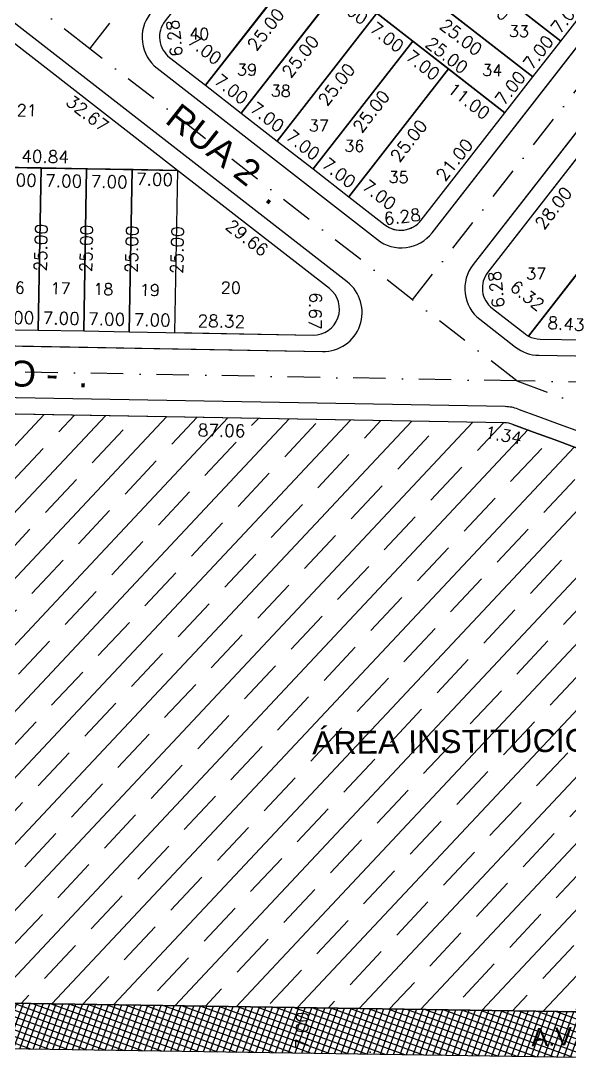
# Model space of a CAD drawing. Header units: millimetres. Extents: x -4430026 to 4783824, y 584 to 9593110.
# Drawn here: x 2435.4 to 2520, y 635.6 to 797.5 of the extents above; entities that cross this region are included whole.
import ezdxf
from ezdxf.enums import TextEntityAlignment as Align

# ---------------------------------------------------------------- set-up
doc = ezdxf.new("R2010")
doc.units = ezdxf.units.MM
doc.linetypes.add('CONTINUO', pattern=[0])
doc.linetypes.add('DASHDOT', pattern=[1, 0.5, -0.25, 0, -0.25])
for name, color, linetype in [('Bra-Rua Calçadas', 1, 'Continuous'), ('Calçada', 1, 'Continuous'), ('Cota', 8, 'Continuous'), ('Cota Curvas', 2, 'Continuous'), ('EIXO DAS VIAS', 252, 'DASHDOT'), ('Lotes', 2, 'Continuous'), ('Nomes de Ruas', 3, 'Continuous'), ('Numero de lotes', 5, 'Continuous'), ('TEXTO', 2, 'Continuous'), ('TXT A.VERDES', 7, 'Continuous'), ('ÁREA INSTITUCIONAL', 12, 'Continuous'), ('Área Verde Alameda etc.', 92, 'Continuous')]:
    doc.layers.add(name, color=color, linetype=linetype)
doc.styles.add('arcad1', font='romans.shx')
doc.styles.add('ARIAL', font='arial.ttf', dxfattribs={"height": 0.25})
doc.styles.add('ROMANS', font='romans.shx')
doc.dimstyles.new('BOLA100', dxfattribs={"dimscale": 0, "dimtxt": 1.9, "dimasz": 0.18, "dimexe": 0.18, "dimexo": 0.063, "dimgap": 0, "dimtad": 1, "dimzin": 4, "dimdsep": 46, "dimtxsty": 'ROMANS', "dimcen": 0.09, "dimse1": 1, "dimse2": 1, "dimsd1": 1, "dimsd2": 1, "dimclrt": 256, "dimaunit": 1, "dimadec": 4, "dimazin": 0, "dimtfac": 1.2, "dimtix": 1, "dimtmove": 2, "dimatfit": 3, "dimfxl": 1, "dimtvp": 2, "dimtolj": 1, "dimtzin": 4, "dimarcsym": 0})

# ---------------------------------------------------------------- blocks, each defined once
blk = doc.blocks.new('*D842')
at = {"layer": 'DEFPOINTS', "color": 0}
for p in [(2524.5, 780.89), (2526.76, 779.13), (2507.3, 758.79)]:
    blk.add_point(p, dxfattribs=at)
at = {"layer": 'Cota', "insert": (2517.41, 768.66), "char_height": 1.9, "attachment_point": 5, "rotation": 52.0936, "style": 'ROMANS'}
blk.add_mtext('\\A1;28.00', dxfattribs=at)
blk = doc.blocks.new('*D843')
at = {"layer": 'DEFPOINTS', "color": 0}
for p in [(2533.18, 774.13), (2535.34, 772.44), (2513.56, 748.93)]:
    blk.add_point(p, dxfattribs=at)
at = {"layer": 'Cota', "insert": (2524.78, 760.43), "char_height": 1.9, "attachment_point": 5, "rotation": 52.0936, "style": 'ROMANS'}
blk.add_mtext('\\A1;31.94', dxfattribs=at)
blk = doc.blocks.new('*D937')
at = {"layer": 'DEFPOINTS', "color": 0}
for p in [(2479.17, 807.31), (2481.54, 805.47), (2463.81, 787.58)]:
    blk.add_point(p, dxfattribs=at)
at = {"layer": 'Cota', "insert": (2473.11, 796.19), "char_height": 1.9, "attachment_point": 5, "rotation": 52.0936, "style": 'ROMANS'}
blk.add_mtext('\\A1;25.00', dxfattribs=at)
blk = doc.blocks.new('*D938')
at = {"layer": 'DEFPOINTS', "color": 0}
for p in [(2484.69, 803.01), (2486.87, 801.31), (2469.34, 783.28)]:
    blk.add_point(p, dxfattribs=at)
at = {"layer": 'Cota', "insert": (2478.44, 792.03), "char_height": 1.9, "attachment_point": 5, "rotation": 52.0936, "style": 'ROMANS'}
blk.add_mtext('\\A1;25.00', dxfattribs=at)
blk = doc.blocks.new('*D939')
at = {"layer": 'DEFPOINTS', "color": 0}
for p in [(2490.22, 798.71), (2492.44, 796.98), (2474.86, 778.98)]:
    blk.add_point(p, dxfattribs=at)
at = {"layer": 'Cota', "insert": (2484.01, 787.7), "char_height": 1.9, "attachment_point": 5, "rotation": 52.0936, "style": 'ROMANS'}
blk.add_mtext('\\A1;25.00', dxfattribs=at)
blk = doc.blocks.new('*D940')
at = {"layer": 'DEFPOINTS', "color": 0}
for p in [(2495.74, 794.41), (2497.77, 792.82), (2480.38, 774.68)]:
    blk.add_point(p, dxfattribs=at)
at = {"layer": 'Cota', "insert": (2489.35, 783.55), "char_height": 1.9, "attachment_point": 5, "rotation": 52.0936, "style": 'ROMANS'}
blk.add_mtext('\\A1;25.00', dxfattribs=at)
blk = doc.blocks.new('*D941')
at = {"layer": 'DEFPOINTS', "color": 0}
for p in [(2501.26, 790.11), (2503.57, 788.31), (2485.9, 770.38)]:
    blk.add_point(p, dxfattribs=at)
at = {"layer": 'Cota', "insert": (2495.14, 779.03), "char_height": 1.9, "attachment_point": 5, "rotation": 52.0936, "style": 'ROMANS'}
blk.add_mtext('\\A1;25.00', dxfattribs=at)
blk = doc.blocks.new('*D942')
at = {"layer": 'DEFPOINTS', "color": 0}
for p in [(2509.37, 783.79), (2509.94, 783.35), (2497.04, 766.78)]:
    blk.add_point(p, dxfattribs=at)
at = {"layer": 'Cota', "insert": (2502.17, 776.09), "char_height": 1.9, "attachment_point": 5, "rotation": 52.0936, "style": 'ROMANS'}
blk.add_mtext('\\A1;21.00', dxfattribs=at)
blk = doc.blocks.new('*D979')
at = {"layer": 'DEFPOINTS', "color": 0}
for p in [(2513.67, 789.32), (2514.24, 788.87), (2509.94, 783.35)]:
    blk.add_point(p, dxfattribs=at)
at = {"layer": 'Cota', "insert": (2510.77, 787.14), "char_height": 1.9, "attachment_point": 5, "rotation": 52.0936, "style": 'ROMANS'}
blk.add_mtext('\\A1;7.00', dxfattribs=at)
blk = doc.blocks.new('*D980')
at = {"layer": 'DEFPOINTS', "color": 0}
for p in [(2517.97, 794.84), (2518.54, 794.4), (2514.24, 788.87)]:
    blk.add_point(p, dxfattribs=at)
at = {"layer": 'Cota', "insert": (2515.07, 792.66), "char_height": 1.9, "attachment_point": 5, "rotation": 52.0936, "style": 'ROMANS'}
blk.add_mtext('\\A1;7.00', dxfattribs=at)
blk = doc.blocks.new('*D981')
at = {"layer": 'DEFPOINTS', "color": 0}
for p in [(2522.28, 800.36), (2522.85, 799.92), (2518.54, 794.4)]:
    blk.add_point(p, dxfattribs=at)
at = {"layer": 'Cota', "insert": (2519.38, 798.18), "char_height": 1.9, "attachment_point": 5, "rotation": 52.0936, "style": 'ROMANS'}
blk.add_mtext('\\A1;7.00', dxfattribs=at)
blk = doc.blocks.new('*D1184')
at = {"layer": 'DEFPOINTS', "color": 0}
for p in [(2433.73, 794.53), (2435.87, 792.86), (2418.67, 775.19)]:
    blk.add_point(p, dxfattribs=at)
at = {"layer": 'Cota', "insert": (2427.59, 783.78), "char_height": 1.9, "attachment_point": 5, "rotation": 52.0936, "style": 'ROMANS'}
blk.add_mtext('\\A1;24.51', dxfattribs=at)
blk = doc.blocks.new('*D1188')
at = {"layer": 'DEFPOINTS', "color": 0}
for p in [(2459.52, 775.28), (2418.67, 775.19), (2459.51, 774.46)]:
    blk.add_point(p, dxfattribs=at)
at = {"layer": 'Cota', "insert": (2439.12, 776.6), "char_height": 1.9, "attachment_point": 5, "rotation": 358.9754, "style": 'ROMANS'}
blk.add_mtext('\\A1;40.84', dxfattribs=at)
blk = doc.blocks.new('*D2959')
at = {"layer": 'DEFPOINTS', "color": 0}
for p in [(2433.73, 794.53), (2459.51, 774.46), (2457.94, 772.45)]:
    blk.add_point(p, dxfattribs=at)
at = {"layer": 'Cota', "insert": (2445.64, 783.23), "char_height": 1.9, "attachment_point": 5, "rotation": 322.0936, "style": 'ROMANS'}
blk.add_mtext('\\A1;32.67', dxfattribs=at)
blk = doc.blocks.new('*D2960')
at = {"layer": 'DEFPOINTS', "color": 0}
for p in [(2459.51, 774.46), (2482.91, 756.24), (2481.34, 754.22)]:
    blk.add_point(p, dxfattribs=at)
at = {"layer": 'Cota', "insert": (2470.23, 764.08), "char_height": 1.9, "attachment_point": 5, "rotation": 322.0936, "style": 'ROMANS'}
blk.add_mtext('\\A1;29.66', dxfattribs=at)
blk = doc.blocks.new('*D3673')
at = {"layer": 'DEFPOINTS', "color": 0}
for p in [(2463.81, 787.58), (2469.98, 784.11), (2469.34, 783.28)]:
    blk.add_point(p, dxfattribs=at)
at = {"layer": 'Cota', "insert": (2467.8, 787), "char_height": 1.9, "attachment_point": 5, "rotation": 322.0936, "style": 'ROMANS'}
blk.add_mtext('\\A1;7.00', dxfattribs=at)
blk = doc.blocks.new('*D3674')
at = {"layer": 'DEFPOINTS', "color": 0}
for p in [(2469.34, 783.28), (2474.86, 778.98), (2475.5, 779.8)]:
    blk.add_point(p, dxfattribs=at)
at = {"layer": 'Cota', "insert": (2473.32, 782.7), "char_height": 1.9, "attachment_point": 5, "rotation": 322.0936, "style": 'ROMANS'}
blk.add_mtext('\\A1;7.00', dxfattribs=at)
blk = doc.blocks.new('*D3675')
at = {"layer": 'DEFPOINTS', "color": 0}
for p in [(2474.86, 778.98), (2481.02, 775.5), (2480.38, 774.68)]:
    blk.add_point(p, dxfattribs=at)
at = {"layer": 'Cota', "insert": (2478.84, 778.4), "char_height": 1.9, "attachment_point": 5, "rotation": 322.0936, "style": 'ROMANS'}
blk.add_mtext('\\A1;7.00', dxfattribs=at)
blk = doc.blocks.new('*D3676')
at = {"layer": 'DEFPOINTS', "color": 0}
for p in [(2480.38, 774.68), (2486.54, 771.2), (2485.9, 770.38)]:
    blk.add_point(p, dxfattribs=at)
at = {"layer": 'Cota', "insert": (2484.37, 774.1), "char_height": 1.9, "attachment_point": 5, "rotation": 322.0936, "style": 'ROMANS'}
blk.add_mtext('\\A1;7.00', dxfattribs=at)
blk = doc.blocks.new('*D3679')
at = {"layer": 'DEFPOINTS', "color": 0}
for p in [(2484.69, 803.01), (2490.22, 798.71), (2488.42, 796.4)]:
    blk.add_point(p, dxfattribs=at)
at = {"layer": 'Cota', "insert": (2486.24, 799.3), "char_height": 1.9, "attachment_point": 5, "rotation": 322.0936, "style": 'ROMANS'}
blk.add_mtext('\\A1;7.00', dxfattribs=at)
blk = doc.blocks.new('*D3680')
at = {"layer": 'DEFPOINTS', "color": 0}
for p in [(2490.22, 798.71), (2495.74, 794.41), (2493.94, 792.1)]:
    blk.add_point(p, dxfattribs=at)
at = {"layer": 'Cota', "insert": (2491.77, 795), "char_height": 1.9, "attachment_point": 5, "rotation": 322.0936, "style": 'ROMANS'}
blk.add_mtext('\\A1;7.00', dxfattribs=at)
blk = doc.blocks.new('*D3681')
at = {"layer": 'DEFPOINTS', "color": 0}
for p in [(2495.74, 794.41), (2501.26, 790.11), (2499.47, 787.8)]:
    blk.add_point(p, dxfattribs=at)
at = {"layer": 'Cota', "insert": (2497.29, 790.7), "char_height": 1.9, "attachment_point": 5, "rotation": 322.0936, "style": 'ROMANS'}
blk.add_mtext('\\A1;7.00', dxfattribs=at)
blk = doc.blocks.new('*D3682')
at = {"layer": 'DEFPOINTS', "color": 0}
for p in [(2501.26, 790.11), (2509.94, 783.35), (2508.15, 781.04)]:
    blk.add_point(p, dxfattribs=at)
at = {"layer": 'Cota', "insert": (2504.39, 785.17), "char_height": 1.9, "attachment_point": 5, "rotation": 322.0936, "style": 'ROMANS'}
blk.add_mtext('\\A1;11.00', dxfattribs=at)
blk = doc.blocks.new('*D3684')
at = {"layer": 'DEFPOINTS', "color": 0}
for p in [(2490.22, 798.71), (2510.28, 783.78), (2509.94, 783.35)]:
    blk.add_point(p, dxfattribs=at)
at = {"layer": 'Cota', "insert": (2501, 792.21), "char_height": 1.9, "attachment_point": 5, "rotation": 322.0936, "style": 'ROMANS'}
blk.add_mtext('\\A1;25.00', dxfattribs=at)
blk = doc.blocks.new('*D3686')
at = {"layer": 'DEFPOINTS', "color": 0}
for p in [(2494.52, 804.23), (2514.24, 788.87), (2512.45, 786.57)]:
    blk.add_point(p, dxfattribs=at)
at = {"layer": 'Cota', "insert": (2503.18, 795), "char_height": 1.9, "attachment_point": 5, "rotation": 322.0936, "style": 'ROMANS'}
blk.add_mtext('\\A1;25.00', dxfattribs=at)
blk = doc.blocks.new('*D3691')
at = {"layer": 'DEFPOINTS', "color": 0}
for p in [(2498.82, 809.75), (2518.54, 794.4), (2516.66, 791.97)]:
    blk.add_point(p, dxfattribs=at)
at = {"layer": 'Cota', "insert": (2507.38, 800.4), "char_height": 1.9, "attachment_point": 5, "rotation": 322.0936, "style": 'ROMANS'}
blk.add_mtext('\\A1;25.00', dxfattribs=at)
blk = doc.blocks.new('*D3801')
at = {"layer": 'DEFPOINTS', "color": 0}
for p in [(2523.49, 749.57), (2514.95, 748.32), (2523.36, 747.73)]:
    blk.add_point(p, dxfattribs=at)
at = {"layer": 'Cota', "insert": (2519.35, 750.81), "char_height": 1.9, "attachment_point": 5, "rotation": 356.0035, "style": 'ROMANS'}
blk.add_mtext('\\A1;8.43', dxfattribs=at)
blk = doc.blocks.new('*D7185')
at = {"layer": 'DEFPOINTS', "color": 0}
for p in [(2431.51, 774.96, 51.85), (2438.51, 774.83, 51.85), (2438.46, 771.95)]:
    blk.add_point(p, dxfattribs=at)
at = {"layer": 'Cota', "insert": (2434.98, 772.97), "char_height": 1.9, "attachment_point": 5, "rotation": 358.9754, "style": 'ROMANS'}
blk.add_mtext('\\A1;7.00', dxfattribs=at)
blk = doc.blocks.new('*D7186')
at = {"layer": 'DEFPOINTS', "color": 0}
for p in [(2438.51, 774.83, 51.85), (2445.51, 774.71, 51.85), (2445.46, 771.83)]:
    blk.add_point(p, dxfattribs=at)
at = {"layer": 'Cota', "insert": (2441.98, 772.84), "char_height": 1.9, "attachment_point": 5, "rotation": 358.9754, "style": 'ROMANS'}
blk.add_mtext('\\A1;7.00', dxfattribs=at)
blk = doc.blocks.new('*D7201')
at = {"layer": 'DEFPOINTS', "color": 0}
for p in [(2431.07, 749.96, 51.85), (2438.07, 749.84, 51.85), (2438.08, 750.78)]:
    blk.add_point(p, dxfattribs=at)
at = {"layer": 'Cota', "insert": (2434.6, 751.79), "char_height": 1.9, "attachment_point": 5, "rotation": 358.9751, "style": 'ROMANS'}
blk.add_mtext('\\A1;7.00', dxfattribs=at)
blk = doc.blocks.new('*D7202')
at = {"layer": 'DEFPOINTS', "color": 0}
for p in [(2438.07, 749.84, 51.85), (2445.06, 749.71, 51.85), (2445.08, 750.65)]:
    blk.add_point(p, dxfattribs=at)
at = {"layer": 'Cota', "insert": (2441.6, 751.67), "char_height": 1.9, "attachment_point": 5, "rotation": 358.9751, "style": 'ROMANS'}
blk.add_mtext('\\A1;7.00', dxfattribs=at)
blk = doc.blocks.new('*D7203')
at = {"layer": 'DEFPOINTS', "color": 0}
for p in [(2445.06, 749.71, 51.85), (2452.06, 749.59, 51.85), (2452.08, 750.53)]:
    blk.add_point(p, dxfattribs=at)
at = {"layer": 'Cota', "insert": (2448.6, 751.54), "char_height": 1.9, "attachment_point": 5, "rotation": 358.9751, "style": 'ROMANS'}
blk.add_mtext('\\A1;7.00', dxfattribs=at)
blk = doc.blocks.new('*D7204')
at = {"layer": 'DEFPOINTS', "color": 0}
for p in [(2452.06, 749.59, 51.85), (2480.4, 750.02), (2480.38, 749.08, 51.85)]:
    blk.add_point(p, dxfattribs=at)
at = {"layer": 'Cota', "insert": (2466.26, 751.22), "char_height": 1.9, "attachment_point": 5, "rotation": 358.9751, "style": 'ROMANS'}
blk.add_mtext('\\A1;28.32', dxfattribs=at)
blk = doc.blocks.new('*D7215')
at = {"layer": 'DEFPOINTS', "color": 0}
for p in [(2437.19, 775.08, 51.85), (2439.71, 775.02), (2436.6, 750.09, 51.85)]:
    blk.add_point(p, dxfattribs=at)
at = {"layer": 'Cota', "insert": (2438.46, 762.55), "char_height": 1.9, "attachment_point": 5, "rotation": 88.6361, "style": 'ROMANS'}
blk.add_mtext('\\A1;25.00', dxfattribs=at)
blk = doc.blocks.new('*D7216')
at = {"layer": 'DEFPOINTS', "color": 0}
for p in [(2444.19, 774.96, 51.85), (2446.71, 774.9), (2443.6, 749.96, 51.85)]:
    blk.add_point(p, dxfattribs=at)
at = {"layer": 'Cota', "insert": (2445.46, 762.42), "char_height": 1.9, "attachment_point": 5, "rotation": 88.6361, "style": 'ROMANS'}
blk.add_mtext('\\A1;25.00', dxfattribs=at)
blk = doc.blocks.new('*D7217')
at = {"layer": 'DEFPOINTS', "color": 0}
for p in [(2451.19, 774.83, 51.85), (2453.71, 774.77), (2450.59, 749.84, 51.85)]:
    blk.add_point(p, dxfattribs=at)
at = {"layer": 'Cota', "insert": (2452.46, 762.3), "char_height": 1.9, "attachment_point": 5, "rotation": 88.6361, "style": 'ROMANS'}
blk.add_mtext('\\A1;25.00', dxfattribs=at)
blk = doc.blocks.new('*D7218')
at = {"layer": 'DEFPOINTS', "color": 0}
for p in [(2452.06, 749.59, 51.85), (2459.06, 749.46, 51.85), (2459.08, 750.4)]:
    blk.add_point(p, dxfattribs=at)
at = {"layer": 'Cota', "insert": (2455.6, 751.42), "char_height": 1.9, "attachment_point": 5, "rotation": 358.9751, "style": 'ROMANS'}
blk.add_mtext('\\A1;7.00', dxfattribs=at)
blk = doc.blocks.new('*D7219')
at = {"layer": 'DEFPOINTS', "color": 0}
for p in [(2458.19, 774.71, 51.85), (2460.71, 774.65), (2457.59, 749.71, 51.85)]:
    blk.add_point(p, dxfattribs=at)
at = {"layer": 'Cota', "insert": (2459.46, 762.17), "char_height": 1.9, "attachment_point": 5, "rotation": 88.6361, "style": 'ROMANS'}
blk.add_mtext('\\A1;25.00', dxfattribs=at)
blk = doc.blocks.new('*D7314')
at = {"layer": 'DEFPOINTS', "color": 0}
for p in [(2452.49, 774.24), (2459.49, 774.11), (2459.45, 772.07)]:
    blk.add_point(p, dxfattribs=at)
at = {"layer": 'Cota', "insert": (2455.97, 773.08), "char_height": 1.9, "attachment_point": 5, "rotation": 358.9754, "style": 'ROMANS'}
blk.add_mtext('\\A1;7.00', dxfattribs=at)
blk = doc.blocks.new('*D7324')
at = {"layer": 'DEFPOINTS', "color": 0}
for p in [(2445.51, 774.71, 51.85), (2452.51, 774.58), (2452.46, 771.7)]:
    blk.add_point(p, dxfattribs=at)
at = {"layer": 'Cota', "insert": (2448.98, 772.72), "char_height": 1.9, "attachment_point": 5, "rotation": 358.9754, "style": 'ROMANS'}
blk.add_mtext('\\A1;7.00', dxfattribs=at)
blk = doc.blocks.new('*D7355')
at = {"layer": 'DEFPOINTS', "color": 0}
for p in [(2459.72, 793.68), (2465.88, 790.2), (2465.24, 789.38)]:
    blk.add_point(p, dxfattribs=at)
at = {"layer": 'Cota', "insert": (2463.7, 793.1), "char_height": 1.9, "attachment_point": 5, "rotation": 322.0936, "style": 'ROMANS'}
blk.add_mtext('\\A1;7.00', dxfattribs=at)
blk = doc.blocks.new('*D7356')
at = {"layer": 'DEFPOINTS', "color": 0}
for p in [(2486.58, 771.29), (2492.75, 767.81), (2492.11, 766.99)]:
    blk.add_point(p, dxfattribs=at)
at = {"layer": 'Cota', "insert": (2490.57, 770.71), "char_height": 1.9, "attachment_point": 5, "rotation": 322.0936, "style": 'ROMANS'}
blk.add_mtext('\\A1;7.00', dxfattribs=at)
blk = doc.blocks.new('*D7357')
at = {"layer": 'DEFPOINTS', "color": 0}
for p in [(2509.45, 755.29), (2514.43, 751.41), (2515.27, 752.48)]:
    blk.add_point(p, dxfattribs=at)
at = {"layer": 'Cota', "insert": (2513.36, 755.17), "char_height": 1.9, "attachment_point": 5, "rotation": 322.0936, "style": 'ROMANS'}
blk.add_mtext('\\A1;6.32', dxfattribs=at)
blk = doc.blocks.new('*D7425')
at = {"layer": 'DEFPOINTS', "color": 0}
for p in [(2422.8, 737.11), (2509.85, 735.55), (2509.79, 732.64)]:
    blk.add_point(p, dxfattribs=at)
at = {"layer": 'Cota', "insert": (2466.29, 734.37), "char_height": 1.9, "attachment_point": 5, "rotation": 358.9754, "style": 'ROMANS'}
blk.add_mtext('\\A1;87.06', dxfattribs=at)
blk = doc.blocks.new('*D7579')
at = {"layer": 'DEFPOINTS', "color": 0}
for p in [(2479.82, 645.39), (2479.6, 638.39), (2479.72, 638.39)]:
    blk.add_point(p, dxfattribs=at)
at = {"layer": 'Cota', "insert": (2478.7, 641.91), "char_height": 1.9, "attachment_point": 5, "rotation": 89.1342, "style": 'ROMANS'}
blk.add_mtext('\\A1;7.00', dxfattribs=at)

msp = doc.modelspace()

# ---------------------------------------------------------------- hatches: boundary and pattern name
at = {"layer": 'ÁREA INSTITUCIONAL'}
h = msp.add_hatch(dxfattribs=at)
h.set_pattern_fill('ACET-2D-JIS_STN_1E', color=256, scale=7, angle=26.15882, style=0)
h.set_pattern_definition([(46.85580411, (3652445.661, -8876539.757), (-5.1074450476, 4.7868575377), []), (46.85580411, (3652450.5935, -8876539.597), (-5.1074450476, 4.7868575377), [7, -3.5])])
edge = h.paths.add_edge_path()
edge.add_arc((2509.775, 731.553), 4, 69.72913, 88.97539)
edge.add_line((2509.847, 735.552), (2422.801, 737.109))
edge.add_arc((2422.738, 733.609), 3.5, 88.97539, 178.97539)
edge.add_line((2419.239, 733.672), (2418.01, 664.963))
edge.add_arc((2421.509, 664.9), 3.5, 178.9754, 249.12565)
edge.add_arc((2416.257, 650.85), 11.5, 68.96273, 69.6207, ccw=False)
edge.add_arc((2416.257, 650.85), 11.5, -23.9013, 68.96273, ccw=False)
edge.add_line((2426.771, 646.19), (2649.925, 642.818))
edge.add_line((2649.925, 642.818), (2661.46, 642.644))
edge.add_line((2661.46, 642.644), (2689.188, 642.69))
edge.add_line((2689.188, 642.69), (2718.863, 642.739))
edge.add_line((2718.863, 642.739), (2718.77, 677.009))
edge.add_arc((2975.343, 1989.566), 1337.399, 249.691278, 258.93951, ccw=False)
at = {"layer": 'Área Verde Alameda etc.'}
h = msp.add_hatch(dxfattribs=at)
h.set_pattern_fill('ANSI37', color=256, scale=0.3, angle=24.82082, style=0)
h.set_pattern_definition([(69.82082076, (-350710.31295, -9590084.73025), (-0.894034063135, 0.32857167248), []), (159.82082076, (-350710.31295, -9590084.73025), (-0.32857167248, -0.894034063135), [])])
edge = h.paths.add_edge_path()
edge.add_line((2718.863, 642.739), (2689.188, 642.69))
edge.add_line((2689.188, 642.69), (2661.46, 642.644))
edge.add_line((2661.46, 642.644), (2649.925, 642.818))
edge.add_line((2649.925, 642.818), (2426.771, 646.19))
edge.add_arc((2416.257, 650.85), 11.5, 269.29293, 336.09873, ccw=False)
edge.add_line((2416.115, 639.351), (2649.819, 635.819))
edge.add_line((2649.819, 635.819), (2661.413, 635.643))
edge.add_line((2661.413, 635.643), (2689.2, 635.69))
edge.add_line((2689.2, 635.69), (2718.882, 635.739))
edge.add_line((2718.882, 635.739), (2718.863, 642.739))

# ---------------------------------------------------------------- linework, layer by layer
msp.add_point((2489.197, 638.565, 108.252))
at = {"layer": 'Bra-Rua Calçadas'}
msp.add_lwpolyline([(2718.863, 642.739), (2689.188, 642.69), (2661.46, 642.644), (2649.925, 642.818), (2426.771, 646.19, -0.300042), (2416.115, 639.351), (2649.819, 635.819), (2661.413, 635.643), (2689.2, 635.69), (2718.882, 635.739)], format="xyb", close=True, dxfattribs=at)
msp.add_lwpolyline([(2718.863, 642.739), (2689.188, 642.69), (2661.46, 642.644), (2649.925, 642.818), (2426.771, 646.19, -0.300042), (2416.115, 639.351), (2649.819, 635.819), (2661.413, 635.643), (2689.2, 635.69), (2718.882, 635.739)], format="xyb", close=True, dxfattribs=at)
at = {"layer": 'Calçada', "lineweight": -3}
for p, q in [((2498.707, 764.849), (2651.071, 960.525)), ((2498.707, 764.849), (2651.071, 960.525)), ((2657.384, 955.61), (2505.019, 759.934)), ((2657.384, 955.61), (2505.019, 759.934)), ((2348.927, 748.932), (2481.837, 746.555)), ((2348.927, 748.932), (2481.837, 746.555)), ((2509.976, 738.05), (2422.845, 739.608)), ((2509.847, 735.552), (2422.801, 737.109))]:
    msp.add_line(p, q, dxfattribs=at)
for points in [[(2651.071, 960.525, 0.4142136), (2650.024, 968.945), (2618.463, 993.52, 0.0057698), (2615.964, 995.42, 0.4074699), (2607.654, 994.288), (2455.311, 798.64, 0.4142136), (2456.359, 790.219), (2490.286, 763.801, 0.4142136), (2498.707, 764.849)], [(2651.071, 960.525, 0.4142136), (2650.024, 968.945), (2618.463, 993.52, 0.0057698), (2615.964, 995.42, 0.4074699), (2607.654, 994.288), (2455.311, 798.64, 0.4142136), (2456.359, 790.219), (2490.286, 763.801, 0.4142136), (2498.707, 764.849)], [(2699.732, 930.24), (2665.804, 956.658, 0.4142136), (2657.384, 955.61), (2505.019, 759.934, 0.4142136), (2506.067, 751.514), (2511.577, 747.224, 0.162331), (2515.155, 745.959), (2560.176, 745.153, 0.2360131), (2565.018, 747.466), (2700.779, 921.819, 0.4142136)], [(2699.732, 930.24), (2665.804, 956.658, 0.4142136), (2657.384, 955.61), (2505.019, 759.934, 0.4142136), (2506.067, 751.514), (2511.577, 747.224, 0.162331), (2515.155, 745.959), (2560.176, 745.153, 0.2360131), (2565.018, 747.466), (2700.779, 921.819, 0.4142136)], [(2401.736, 822.613, 0.4142136), (2393.315, 821.565), (2344.3, 758.617, 0.6181059), (2348.927, 748.932), (2481.837, 746.555, 0.7206802), (2485.63, 757.288)], [(2401.736, 822.613, 0.4142136), (2393.315, 821.565), (2344.3, 758.617, 0.6181059), (2348.927, 748.932), (2481.837, 746.555, 0.7206802), (2485.63, 757.288)], [(2511.161, 735.305, 0.0841757), (2509.847, 735.552), (2422.801, 737.109, 0.4142136), (2419.239, 733.672), (2418.01, 664.963, 0.3160197), (2420.262, 661.63, -0.002871), (2420.386, 661.583, -0.4289313), (2426.771, 646.19), (2649.925, 642.818), (2661.46, 642.644), (2689.188, 642.69), (2718.863, 642.739), (2718.77, 677.009, -0.0403749)]]:
    msp.add_lwpolyline(points, format="xyb", close=True, dxfattribs=at)
for centre, radius, start, end in [((2509.869, 732.051), 6, 69.68776, 88.9754), ((2975.343, 1989.566), 1334.899, 249.687761, 258.918229), ((2509.775, 731.553), 4, 69.69139, 88.9754), ((2975.343, 1989.566), 1337.399, 249.691391, 258.93951)]:
    msp.add_arc(centre, radius, start, end, dxfattribs=at)
at = {"layer": 'EIXO DAS VIAS', "ltscale": 10}
for p, q in [((2446.011, 793.207, 103.708), (2610.292, 1004.186, 103.708)), ((2495.719, 754.502, 103.708), (2660.371, 965.958, 103.708)), ((2446.011, 793.207, 103.708), (2396.303, 831.913, 103.708)), ((2495.719, 754.502, 103.708), (2446.011, 793.207, 103.708)), ((2511.75, 742.019, 103.708), (2495.719, 754.502, 103.708))]:
    msp.add_line(p, q, dxfattribs=at)
at = {"layer": 'EIXO DAS VIAS', "ltscale": 10, "elevation": 103.708}
for points in [[(2511.75, 742.019), (2412.918, 743.787)], [(2565.103, 741.065), (2511.75, 742.019)]]:
    msp.add_lwpolyline(points, dxfattribs=at)
at = {"layer": 'EIXO DAS VIAS', "ltscale": 10}
msp.add_arc((2975.343, 1989.566, 51.854), 1330.899, 249.614741, 258.88401, dxfattribs=at)
at = {"layer": 'Lotes', "lineweight": -3}
for p, q in [((2474.859, 778.983), (2627.838, 975.448)), ((2518.544, 794.395), (2479.094, 825.114)), ((2514.244, 788.872), (2474.793, 819.591)), ((2509.943, 783.349), (2470.492, 814.068)), ((2479.172, 807.31), (2463.812, 787.584)), ((2484.695, 803.009), (2469.335, 783.284)), ((2439.256, 790.229), (2433.733, 794.529)), ((2495.741, 794.408), (2480.382, 774.682)), ((2459.51, 774.458), (2439.256, 790.229)), ((2459.51, 774.458), (2439.256, 790.229)), ((2501.264, 790.107), (2485.905, 770.382)), ((2427.423, 775.032), (2459.51, 774.458)), ((2427.423, 775.032), (2459.51, 774.458)), ((2438.661, 774.831), (2431.662, 774.956)), ((2438.066, 749.838), (2438.513, 774.834)), ((2438.513, 774.834), (2438.066, 749.838)), ((2445.66, 774.706), (2438.661, 774.831)), ((2445.065, 749.713), (2445.512, 774.709)), ((2445.512, 774.709), (2445.065, 749.713)), ((2452.659, 774.581), (2445.66, 774.706)), ((2452.064, 749.587), (2452.511, 774.583)), ((2452.511, 774.583), (2452.064, 749.587)), ((2459.51, 774.458), (2452.659, 774.581)), ((2482.911, 756.236), (2459.51, 774.458)), ((2513.556, 748.925), (2533.18, 774.127))]:
    msp.add_line(p, q, dxfattribs=at)
at = {"layer": 'Lotes', "linetype": 'CONTINUO', "lineweight": -3}
for p, q in [((2518.544, 794.395), (2498.819, 809.755)), ((2498.819, 809.755), (2518.544, 794.395)), ((2479.172, 807.31), (2463.812, 787.584)), ((2463.812, 787.584), (2479.172, 807.31)), ((2484.695, 803.009), (2469.335, 783.284)), ((2469.335, 783.284), (2484.695, 803.009)), ((2514.244, 788.872), (2494.518, 804.231)), ((2494.518, 804.231), (2514.244, 788.872)), ((2518.544, 794.395), (2522.845, 799.918)), ((2490.218, 798.708), (2474.859, 778.983)), ((2474.859, 778.983), (2490.218, 798.708)), ((2495.741, 794.408), (2490.218, 798.708)), ((2490.218, 798.708), (2509.943, 783.349)), ((2495.741, 794.408), (2480.382, 774.682)), ((2480.382, 774.682), (2495.741, 794.408)), ((2501.264, 790.107), (2495.741, 794.408)), ((2514.244, 788.872), (2518.544, 794.395)), ((2458.289, 791.885), (2463.812, 787.584)), ((2501.264, 790.107), (2485.905, 770.382)), ((2485.905, 770.382), (2501.264, 790.107)), ((2509.943, 783.349), (2501.264, 790.107)), ((2509.943, 783.349), (2514.244, 788.872)), ((2463.812, 787.584), (2469.335, 783.284)), ((2469.335, 783.284), (2474.859, 778.983)), ((2497.041, 766.78), (2509.943, 783.349)), ((2524.501, 780.885), (2507.299, 758.793)), ((2474.859, 778.983), (2480.382, 774.682)), ((2361.173, 776.217), (2459.51, 774.458)), ((2438.066, 749.838), (2438.513, 774.834)), ((2445.065, 749.713), (2445.512, 774.709)), ((2452.064, 749.587), (2452.511, 774.583)), ((2480.382, 774.682), (2485.905, 770.382)), ((2533.18, 774.127), (2513.556, 748.925)), ((2513.556, 748.925), (2533.18, 774.127)), ((2485.905, 770.382), (2491.428, 766.081)), ((2507.997, 753.179), (2512.981, 749.299)), ((2515.367, 748.455), (2521.97, 748.337))]:
    msp.add_line(p, q, dxfattribs=at)
at = {"layer": 'Lotes'}
for points in [[(2503.12, 815.278), (2498.819, 809.755), (2518.544, 794.395), (2522.845, 799.918)], [(2498.819, 809.755), (2494.518, 804.231), (2514.244, 788.872), (2518.544, 794.395)], [(2479.172, 807.31), (2463.812, 787.584), (2469.335, 783.284), (2484.695, 803.009)], [(2484.695, 803.009), (2469.335, 783.284), (2474.859, 778.983), (2490.218, 798.708)], [(2494.518, 804.231), (2490.218, 798.708), (2495.741, 794.408), (2501.264, 790.107), (2509.943, 783.349), (2514.244, 788.872)], [(2490.218, 798.708), (2474.859, 778.983), (2480.382, 774.682), (2495.741, 794.408)], [(2433.733, 794.529), (2418.673, 775.189), (2424.663, 775.082), (2431.662, 774.956), (2438.661, 774.831), (2445.66, 774.706), (2452.659, 774.581), (2459.51, 774.458), (2439.256, 790.229)], [(2495.741, 794.408), (2480.382, 774.682), (2485.905, 770.382), (2501.264, 790.107)], [(2438.513, 774.834), (2431.514, 774.959), (2431.067, 749.963), (2438.066, 749.838)], [(2445.512, 774.709), (2438.513, 774.834), (2438.066, 749.838), (2445.065, 749.713)], [(2452.511, 774.583), (2445.512, 774.709), (2445.065, 749.713), (2452.064, 749.587)]]:
    msp.add_lwpolyline(points, close=True, dxfattribs=at)
for points in [[(2470.492, 814.068), (2457.591, 797.498, 0.4142136), (2458.289, 791.885), (2463.812, 787.584), (2479.172, 807.31)], [(2501.264, 790.107), (2485.905, 770.382), (2491.428, 766.081, 0.4142136), (2497.041, 766.78), (2509.943, 783.349)], [(2524.501, 780.885), (2507.299, 758.793, 0.4142136), (2507.997, 753.179), (2512.981, 749.299, 0.0429617), (2513.556, 748.925), (2533.18, 774.127)], [(2459.51, 774.458), (2452.659, 774.581), (2452.511, 774.583), (2452.064, 749.587), (2480.382, 749.081, 0.7206802), (2482.911, 756.236)], [(2459.51, 774.458), (2459.063, 749.462), (2480.382, 749.081, 0.7206802), (2482.911, 756.236)], [(2533.18, 774.127), (2513.556, 748.925, 0.1185427), (2515.367, 748.455), (2521.97, 748.337), (2538.703, 769.826)]]:
    msp.add_lwpolyline(points, format="xyb", close=True, dxfattribs=at)
at = {"layer": 'Lotes', "linetype": 'CONTINUO', "lineweight": -3}
for centre, start, end in [((2460.747, 795.041), 142.09358, 232.09358), ((2493.885, 769.237), 232.09358, 322.09358), ((2510.455, 756.335), 142.09358, 232.09358), ((2515.438, 752.455), 232.09358, 241.93361), ((2515.438, 752.455), 241.93361, 268.97539)]:
    msp.add_arc(centre, 4, start, end, dxfattribs=at)
at = {"layer": 'Área Verde Alameda etc.'}
msp.add_lwpolyline([(2718.863, 642.739), (2689.188, 642.69), (2661.46, 642.644), (2649.925, 642.818), (2426.771, 646.19, -0.300042), (2416.115, 639.351), (2649.819, 635.819), (2661.413, 635.643), (2689.2, 635.69), (2718.882, 635.739)], format="xyb", close=True, dxfattribs=at)
msp.add_lwpolyline([(2718.863, 642.739), (2689.188, 642.69), (2661.46, 642.644), (2649.925, 642.818), (2426.771, 646.19, -0.300042), (2416.115, 639.351), (2649.819, 635.819), (2661.413, 635.643), (2689.2, 635.69), (2718.882, 635.739)], format="xyb", close=True, dxfattribs=at)

# ---------------------------------------------------------------- texts
at = {"layer": 'Cota', "char_height": 1.9, "attachment_point": 5, "style": 'ROMANS'}
for s, insert, rotation in [('\\A1;6.67', (2480.725, 752.79, -103.708), 268.63606), ('\\A1;1.34', (2509.717, 733.659), 349.35226)]:
    msp.add_mtext(s, dxfattribs=dict(at, insert=insert, rotation=rotation))
at = {"layer": 'Cota Curvas', "char_height": 1.9, "attachment_point": 5, "style": 'ROMANS'}
for insert, rotation in [((2459.04, 794.828, -51.854), 97.09358), ((2494.122, 767.336, -51.854), 7.09358), ((2508.616, 756.107, -51.854), 97.09358)]:
    msp.add_mtext('\\A1;6.28', dxfattribs=dict(at, insert=insert, rotation=rotation))
at = {"layer": 'Nomes de Ruas', "extrusion": (-0.054299, 0.067518, 0.996239), "style": 'ARIAL'}
msp.add_text('RUA 2  .', height=4, rotation=102.96746, dxfattribs=at).set_placement((-2409.308, 937.03, -80.91), align=Align.MIDDLE_CENTER)
at = {"layer": 'Nomes de Ruas', "extrusion": (-0.084145, 0.020657, 0.996239), "style": 'ARIAL'}
msp.add_text('RUA  DO CONTORNO -  .', height=4, rotation=102.96746, dxfattribs=at).set_placement((-1297.328, 2158.229, -186.877), align=Align.MIDDLE_CENTER)
at = {"layer": 'Numero de lotes', "style": 'arcad1'}
for s, p in [('40', (2462.853, 795.512, 103.708)), ('33', (2512.091, 795.915, 103.708)), ('39', (2470.22, 789.994, 103.708)), ('34', (2507.974, 789.913, 103.708)), ('38', (2475.415, 786.725, 103.708)), ('21', (2436.296, 783.738, 103.708)), ('37', (2481.264, 781.373, 103.708)), ('36', (2486.738, 778.237, 103.708)), ('35', (2493.565, 773.42, 103.708)), ('37', (2514.755, 758.545, 103.708)), ('16', (2434.454, 756.398, 103.708)), ('17', (2441.484, 756.272, 103.708)), ('18', (2448.083, 756.154, 103.708)), ('19', (2455.256, 756.026, 103.708)), ('20', (2467.728, 756.393, 103.708))]:
    msp.add_text(s, height=1.8, rotation=358.97539, dxfattribs=at).set_placement(p, align=Align.MIDDLE_CENTER)
at = {"layer": 'TEXTO', "insert": (2480.23, 687.997, 103.708), "char_height": 3.52887, "width": 130.20219, "attachment_point": 1, "rotation": 0.53679, "style": 'ARIAL'}
msp.add_mtext('ÁREA INSTITUCIONAL 02 = 20.663,11m²', dxfattribs=at)
at = {"layer": 'TXT A.VERDES', "linetype": 'CONTINUO', "insert": (2513.94, 642.245, 103.708), "char_height": 2.8, "width": 43.98267, "attachment_point": 1, "rotation": 1.48755, "style": 'arcad1'}
msp.add_mtext('{\\fArial|b0|i0|c0|p34;A.V.A 73}', dxfattribs=at)

# ---------------------------------------------------------------- dimensions: what is measured, and where the dimension line sits
at = {"layer": 'Cota'}
for base, p1, p2, angle, picture, middle in [((2516.659, 791.973), (2498.819, 809.755), (2518.544, 794.395), 142.09358, '*D3691', (2507.38, 800.402)), ((2488.422, 796.402), (2484.695, 803.009), (2490.218, 798.708), 142.09358, '*D3679', (2486.244, 799.301)), ((2512.455, 786.574), (2494.518, 804.231), (2514.244, 788.872), 142.09358, '*D3686', (2503.176, 795.004)), ((2522.275, 800.362), (2518.544, 794.395), (2522.845, 799.918), 232.09358, '*D981', (2519.375, 798.184)), ((2493.945, 792.101), (2490.218, 798.708), (2495.741, 794.408), 142.09358, '*D3680', (2491.767, 795.001)), ((2510.278, 783.778), (2490.218, 798.708), (2509.943, 783.349), 142.09358, '*D3684', (2500.999, 792.208)), ((2465.878, 790.201, -51.854), (2459.715, 793.68, -51.854), (2465.238, 789.38, -51.854), 142.09358, '*D7355', (2463.7, 793.101, -51.854)), ((2517.975, 794.839), (2514.244, 788.872), (2518.544, 794.395), 232.09358, '*D980', (2515.075, 792.661)), ((2457.943, 772.446), (2433.733, 794.529), (2459.51, 774.458), 142.09358, '*D2959', (2445.638, 783.231)), ((2499.468, 787.8), (2495.741, 794.408), (2501.264, 790.107), 142.09358, '*D3681', (2497.29, 790.7)), ((2508.147, 781.042), (2501.264, 790.107), (2509.943, 783.349), 142.09358, '*D3682', (2504.391, 785.171)), ((2513.674, 789.316), (2509.943, 783.349), (2514.244, 788.872), 232.09358, '*D979', (2510.774, 787.138)), ((2469.975, 784.105), (2463.812, 787.584), (2469.335, 783.284), 142.09358, '*D3673', (2467.797, 787.005)), ((2475.498, 779.804), (2469.335, 783.284), (2474.859, 778.983), 142.09358, '*D3674', (2473.32, 782.704)), ((2481.021, 775.504), (2474.859, 778.983), (2480.382, 774.682), 142.09358, '*D3675', (2478.843, 778.404)), ((2459.524, 775.282), (2418.673, 775.189), (2459.51, 774.458), 178.97539, '*D1188', (2439.123, 776.597)), ((2486.544, 771.203), (2480.382, 774.682), (2485.905, 770.382), 142.09358, '*D3676', (2484.367, 774.103)), ((2438.461, 771.954, -51.854), (2431.514, 774.959), (2438.513, 774.834), 178.9754, '*D7185', (2434.979, 772.966, -51.854)), ((2445.46, 771.828, -51.854), (2438.513, 774.834), (2445.512, 774.709), 178.9754, '*D7186', (2441.978, 772.841, -51.854)), ((2452.459, 771.703, -51.854), (2445.512, 774.709), (2452.511, 774.583, -51.854), 178.9754, '*D7324', (2448.977, 772.716, -51.854)), ((2481.344, 754.224), (2459.51, 774.458), (2482.911, 756.236), 142.09358, '*D2960', (2470.227, 764.085)), ((2492.747, 767.81, -51.854), (2486.584, 771.289, -51.854), (2492.107, 766.988, -51.854), 142.09358, '*D7356', (2490.569, 770.709, -51.854)), ((2438.083, 750.778, -51.854), (2431.067, 749.963), (2438.066, 749.838), 178.9751, '*D7201', (2434.6, 751.791, -51.854)), ((2445.082, 750.653, -51.854), (2438.066, 749.838), (2445.065, 749.713), 178.9751, '*D7202', (2441.599, 751.666, -51.854)), ((2452.08, 750.528, -51.854), (2445.065, 749.713), (2452.064, 749.587), 178.9751, '*D7203', (2448.598, 751.54, -51.854)), ((2459.079, 750.403, -51.854), (2452.064, 749.587), (2459.063, 749.462), 178.9751, '*D7218', (2455.597, 751.415, -51.854)), ((2480.399, 750.021, -51.854), (2452.064, 749.587), (2480.382, 749.081), 178.9751, '*D7204', (2466.257, 751.225, -51.854))]:
    dim = msp.add_linear_dim(base=base, p1=p1, p2=p2, angle=angle, dimstyle='BOLA100', override={"dimscale": 1}, dxfattribs=at)
    dim.commit()
    dim.dimension.update_dxf_attribs({"geometry": picture, "text_midpoint": middle})
for p1, p2, distance, picture, middle in [((2463.812, 787.584), (2479.172, 807.31), -2.998, '*D937', (2473.108, 796.189)), ((2469.335, 783.284), (2484.695, 803.009), -2.76, '*D938', (2478.443, 792.034)), ((2474.859, 778.983), (2490.218, 798.708), -2.815, '*D939', (2484.01, 787.7)), ((2418.673, 775.189), (2433.733, 794.529), -2.713, '*D1184', (2427.594, 783.776)), ((2480.382, 774.682), (2495.741, 794.408), -2.577, '*D940', (2489.345, 783.545)), ((2485.905, 770.382), (2501.264, 790.107), -2.927, '*D941', (2495.144, 779.03)), ((2497.041, 766.78), (2509.943, 783.349), 0.722, '*D942', (2502.173, 776.092)), ((2507.299, 758.793), (2524.501, 780.885), -2.864, '*D842', (2517.41, 768.663)), ((2436.597, 750.089), (2437.192, 775.083), -2.519, '*D7215', (2438.462, 762.549, -51.854)), ((2443.595, 749.964), (2444.191, 774.957), -2.519, '*D7216', (2445.461, 762.423, -51.854)), ((2450.594, 749.839, -51.854), (2451.189, 774.832, -51.854), -2.519, '*D7217', (2452.46, 762.298, -103.708)), ((2452.489, 774.235, -51.854), (2459.488, 774.11, -51.854), -2.04, '*D7314', (2455.969, 773.083, -51.854)), ((2457.593, 749.714, -51.854), (2458.188, 774.707, -51.854), -2.519, '*D7219', (2459.459, 762.173, -103.708)), ((2513.556, 748.925), (2533.18, 774.127), -2.738, '*D843', (2524.779, 760.428)), ((2509.446, 755.289, -51.854), (2514.43, 751.408, -51.854), 1.36, '*D7357', (2513.358, 755.172, -51.854)), ((2514.9505, 748.3169), (2523.3645, 747.7291), 1.8434, '*D3801', (2519.3522, 750.8096)), ((2422.801, 737.109), (2509.847, 735.552), -2.908, '*D7425', (2466.289, 734.372)), ((2479.824, 645.389), (2479.718, 638.389), -0.119, '*D7579', (2478.702, 641.905))]:
    dim = msp.add_aligned_dim(p1=p1, p2=p2, distance=distance, dimstyle='BOLA100', override={"dimscale": 1}, dxfattribs=at)
    dim.commit()
    dim.dimension.update_dxf_attribs({"geometry": picture, "text_midpoint": middle})

doc.saveas('drawing.dxf')
